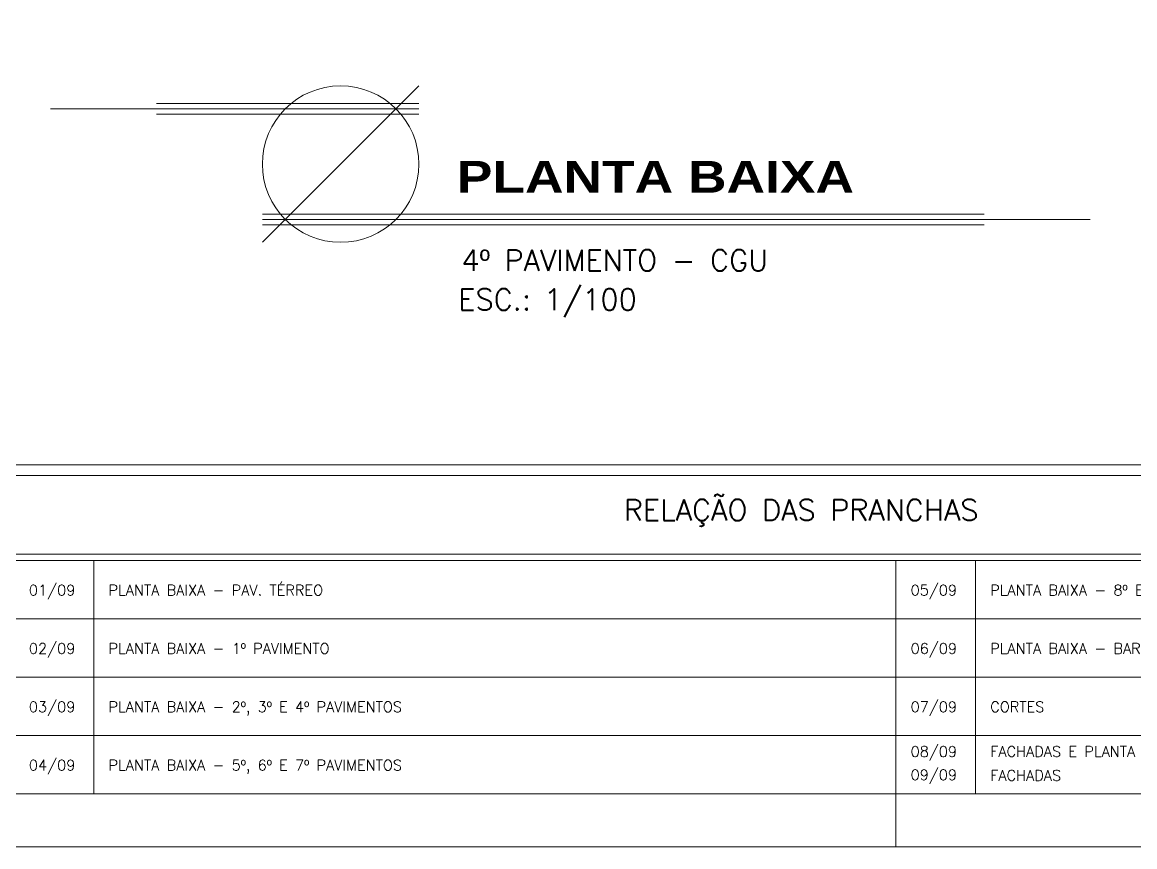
# Model space of a CAD drawing. Header units: millimetres. Extents: x 521 to 1055, y 261 to 520.
# Drawn here: x 597.37 to 618.34, y 348.6 to 364.15 of the extents above; entities that cross this region are included whole.
import ezdxf

# ---------------------------------------------------------------- set-up
doc = ezdxf.new("R2010")
doc.units = ezdxf.units.MM
doc.layers.add('0.1', color=8, linetype='Continuous', lineweight=13)
doc.styles.add('80X50', font='romans.shx')
doc.styles.add('ROMANS', font='romans')
doc.styles.add('SANSSERIFBOLD', font='sasb____.pfb', dxfattribs={"width": 1.2, "height": 0.6})
doc.styles.get("Standard").update_dxf_attribs({"font": 'romans.shx'})

# ---------------------------------------------------------------- blocks, each defined once
blk = doc.blocks.new('TITU-2')
at = {"color": 1}
for p, q in [((0.01475, 0.01475), (-0.01475, -0.01475)), ((0.01475, 0.01143), (-0.03471, 0.01143)), ((-0.03471, 0.01043), (-0.05471, 0.01043)), ((0.01475, 0.00943), (-0.03471, 0.00943)), ((-0.01475, -0.00943), (0.1213, -0.00943)), ((0.1413, -0.01043), (0.1213, -0.01043)), ((-0.01475, -0.01143), (0.1213, -0.01143))]:
    blk.add_line(p, q, dxfattribs=at)
at = {"color": 7}
for p, q in [((0.01475, 0.01043), (-0.03471, 0.01043)), ((-0.01475, -0.01043), (0.1213, -0.01043))]:
    blk.add_line(p, q, dxfattribs=at)
at = {"color": 1}
blk.add_circle((0, 0), 0.01475, dxfattribs=at)
at = {"color": 4}
blk.add_text('ESC.:', height=0.004, dxfattribs=at).set_placement((0.02216, -0.02752))
at = {"color": 8, "style": 'SANSSERIFBOLD', "width": 1.2}
blk.add_attdef('FACHADA', (0.0219, -0.0054), '', height=0.006, dxfattribs=at)
at = {"color": 4}
for tag, p in [('FACHADA', (0.0228, -0.02014)), ('0/0', (0.03834, -0.02752))]:
    blk.add_attdef(tag, p, '', height=0.004, dxfattribs=at)

msp = doc.modelspace()

# ---------------------------------------------------------------- linework, layer by layer
at = {"layer": '0.1', "color": 8}
for p, q in [((597.21941, 354.12294), (630.35941, 354.12294)), ((597.21941, 354.00294), (630.35941, 354.00294)), ((598.71941, 354.00294), (598.71941, 349.60294)), ((598.71941, 354.00294), (598.71941, 349.60294)), ((613.83941, 354.00294), (613.83941, 348.60294)), ((615.33941, 354.00294), (615.33941, 349.60294)), ((580.59941, 352.90294), (630.35941, 352.90294)), ((580.59941, 351.80294), (630.35941, 351.80294)), ((580.59941, 350.70294), (630.35941, 350.70294))]:
    msp.add_line(p, q, dxfattribs=at)
for points in [[(646.97941, 432.60294), (520.77502, 432.60294), (520.77502, 348.60294), (646.97941, 348.60294)], [(523.27502, 349.60294), (523.27502, 431.60294), (645.97941, 431.60294), (645.97941, 349.60294)]]:
    msp.add_lwpolyline(points, close=True, dxfattribs=at)
msp.add_lwpolyline([(630.15941, 430.40294, 0.41421356), (629.15941, 431.40294), (524.47502, 431.40294, 0.41421356), (523.47502, 430.40294), (523.47502, 356.80294, 0.41421356), (524.47502, 355.80294), (629.15941, 355.80294, 0.41421356), (630.15941, 356.80294)], format="xyb", close=True, dxfattribs=at)
msp.add_lwpolyline([(523.27502, 355.60294), (645.97941, 355.60294)], dxfattribs=at)

# ---------------------------------------------------------------- block references
ref = msp.add_blockref('TITU-2', (603.37174, 361.47636), dxfattribs=dict(at, xscale=100, yscale=100, zscale=100))
ref.add_attrib('FACHADA', 'PLANTA BAIXA', (605.56174, 360.93636), dxfattribs={"layer": '0', "color": 8, "height": 0.6, "style": 'SANSSERIFBOLD', "width": 1.2})
ref.add_attrib('0/0', '1/100', (607.20603, 358.72426), dxfattribs={"layer": '0', "color": 4, "height": 0.4})
ref.add_attrib('FACHADA', '4º PAVIMENTO - CGU', (605.65125, 359.46262), dxfattribs={"layer": '0', "color": 4, "height": 0.4})

# ---------------------------------------------------------------- texts
for s, height, style, p in [('RELAÇÃO DAS PRANCHAS', 0.4, 'ROMANS', (608.70882, 354.75456)), ('01/09', 0.2, '80X50', (597.49604, 353.34115)), ('PLANTA BAIXA - PAV. TÉRREO', 0.2, '80X50', (598.99604, 353.34115)), ('05/09', 0.2, '80X50', (614.11604, 353.34115)), ('PLANTA BAIXA - 8º E 9º PAVIMENTOS, PLANTA SITUAÇÃO, QUADRO DE ÁREAS E ESQUADRIAS', 0.2, '80X50', (615.61604, 353.34115)), ("PLANTA BAIXA - BARRILETE E CAIXA D'ÁGUA, PLANTA DE COBERTURA", 0.2, '80X50', (615.61604, 352.24115)), ('02/09', 0.2, '80X50', (597.49604, 352.24115)), ('PLANTA BAIXA - 1º PAVIMENTO', 0.2, '80X50', (598.99604, 352.24115)), ('06/09', 0.2, '80X50', (614.11604, 352.24115)), ('03/09', 0.2, '80X50', (597.49604, 351.14115)), ('PLANTA BAIXA - 2º, 3º E 4º PAVIMENTOS', 0.2, '80X50', (598.99604, 351.14115)), ('07/09', 0.2, '80X50', (614.11604, 351.14115)), ('CORTES', 0.2, '80X50', (615.61604, 351.14115)), ('08/09', 0.2, '80X50', (614.11604, 350.29785)), ('FACHADAS E PLANTA BAIXA DA CASA DE MÁQUIINAS', 0.2, '80X50', (615.61604, 350.29977)), ('04/09', 0.2, '80X50', (597.49604, 350.04115)), ('PLANTA BAIXA - 5º, 6º E 7º PAVIMENTOS', 0.2, '80X50', (598.99604, 350.04115)), ('09/09', 0.2, '80X50', (614.11604, 349.85876)), ('FACHADAS', 0.2, '80X50', (615.61604, 349.84763))]:
    msp.add_text(s, height=height, dxfattribs=dict(at, style=style)).set_placement(p)

doc.saveas('drawing.dxf')
